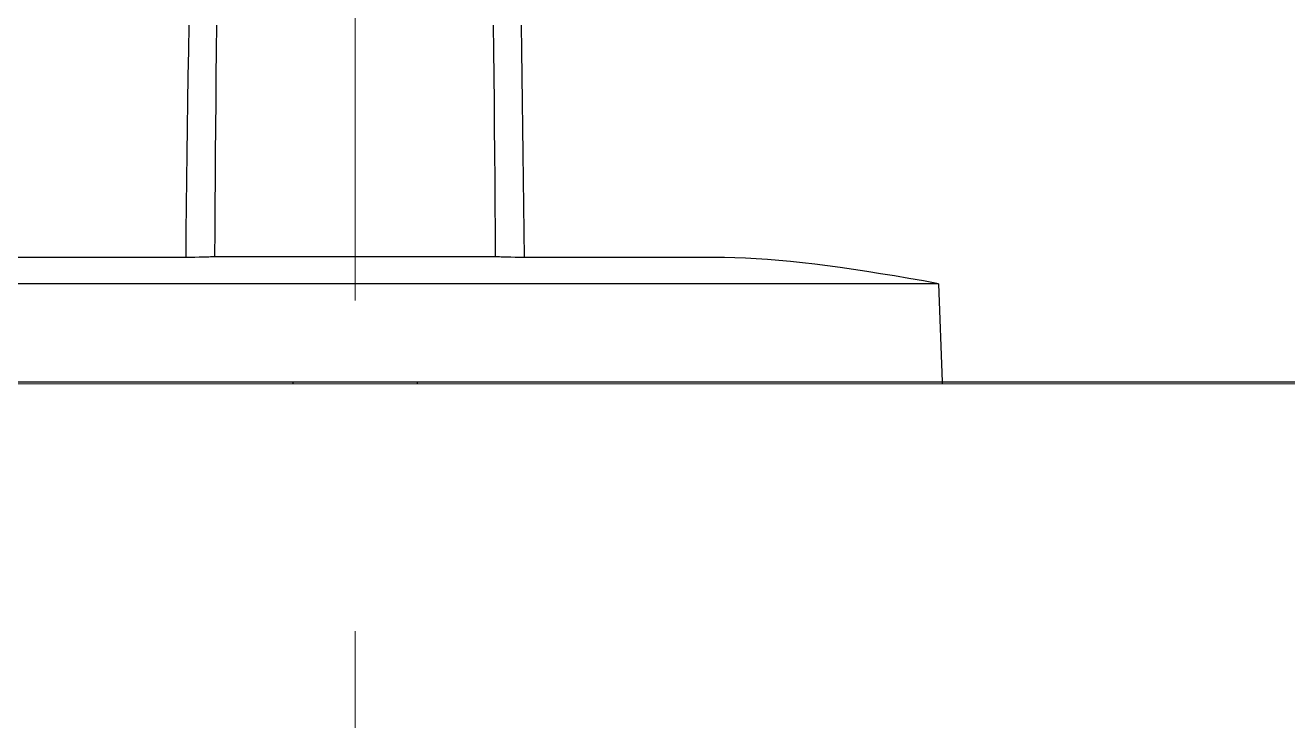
# Model space of a CAD drawing. Header units: millimetres. Extents: x -9869 to 940, y 100 to 694.
# Drawn here: x 486.645 to 487.6, y 177.033 to 177.558 of the extents above; entities that cross this region are included whole.
import ezdxf

# ---------------------------------------------------------------- set-up
doc = ezdxf.new("R2010")
doc.units = ezdxf.units.MM
doc.linetypes.add('CENTER', pattern=[2, 1.25, -0.25, 0.25, -0.25])
doc.layers.add('CL', color=1, linetype='CENTER', lineweight=9)
doc.layers.add('OUTLINE', color=6, linetype='Continuous', lineweight=9)

msp = doc.modelspace()

# ---------------------------------------------------------------- linework, layer by layer
at = {"color": 9, "linetype": 'Continuous'}
for p, q in [((486.76853, 177.38295), (486.62314, 177.38294)), ((487.00106, 177.38344), (486.78865, 177.38344)), ((487.02119, 177.38295), (487.01775, 177.38297)), ((487.16657, 177.38294), (487.02119, 177.38295)), ((487.33611, 177.36308), (486.4536, 177.36308)), ((487.33611, 177.36308), (487.33883, 177.28882)), ((486.30746, 177.28882), (487.89785, 177.28882))]:
    msp.add_line(p, q, dxfattribs=at)
for points in [[(486.76911, 177.55864), (486.76881, 177.53929), (486.76851, 177.51989), (486.76823, 177.50046), (486.76796, 177.48097), (486.76771, 177.46144), (486.76746, 177.44188), (486.76723, 177.42227), (486.76702, 177.40263), (486.76681, 177.38294)], [(486.79004, 177.55864), (486.78984, 177.53934), (486.78965, 177.52), (486.78948, 177.50062), (486.78931, 177.48119), (486.78916, 177.46172), (486.78901, 177.44221), (486.78888, 177.42266), (486.78876, 177.40307), (486.78865, 177.38344)], [(487.00106, 177.38344), (487.00095, 177.40307), (487.00083, 177.42266), (487.0007, 177.44221), (487.00055, 177.46172), (487.0004, 177.48119), (487.00024, 177.50062), (487.00006, 177.52), (486.99987, 177.53934), (486.99967, 177.55864)], [(487.0229, 177.38294), (487.0227, 177.40263), (487.02248, 177.42227), (487.02225, 177.44188), (487.02201, 177.46144), (487.02175, 177.48097), (487.02148, 177.50046), (487.0212, 177.51989), (487.0209, 177.53929), (487.0206, 177.55864)], [(486.77368, 177.38298), (486.77197, 177.38297), (486.76853, 177.38295)], [(486.77861, 177.38306), (486.77701, 177.38303), (486.77368, 177.38298)], [(486.78865, 177.38344), (486.78775, 177.38338), (486.78673, 177.38333), (486.7856, 177.38327), (486.78437, 177.38322), (486.78305, 177.38318), (486.78164, 177.38314), (486.77861, 177.38306)], [(487.00808, 177.38314), (487.00667, 177.38318), (487.00535, 177.38322), (487.00412, 177.38327), (487.00299, 177.38333), (487.00196, 177.38338), (487.00106, 177.38344)], [(487.01271, 177.38303), (487.01111, 177.38306), (487.00808, 177.38314)], [(487.01775, 177.38297), (487.01604, 177.38298), (487.01271, 177.38303)], [(487.33611, 177.36308), (487.32481, 177.36512), (487.31371, 177.36706), (487.30284, 177.3689), (487.29222, 177.37065), (487.28184, 177.3723), (487.27168, 177.37383), (487.26175, 177.37526), (487.25207, 177.37656), (487.24258, 177.37775), (487.2333, 177.37883), (487.22423, 177.37978), (487.21536, 177.38061), (487.20669, 177.38132), (487.19822, 177.3819), (487.18998, 177.38236), (487.18195, 177.38268), (487.17415, 177.38288), (487.16657, 177.38294)], [(486.84798, 177.28882), (486.84797, 177.28857), (486.84796, 177.28832), (486.84794, 177.28808), (486.84792, 177.28783), (486.8479, 177.28758), (486.84787, 177.28734)], [(486.94173, 177.28882), (486.94174, 177.28857), (486.94176, 177.28832), (486.94177, 177.28808), (486.94179, 177.28783), (486.94181, 177.28758), (486.94184, 177.28734)], [(487.33883, 177.28882), (487.33885, 177.28857), (487.33886, 177.28832), (487.33888, 177.28808), (487.3389, 177.28783), (487.33892, 177.28758), (487.33894, 177.28734)]]:
    msp.add_lwpolyline(points, dxfattribs=at)
at = {"layer": 'CL'}
msp.add_line((486.89486, 175.85033), (486.89486, 183.85091), dxfattribs=at)
at = {"layer": 'OUTLINE'}
msp.add_line((487.8995, 177.28734), (485.89021, 177.28734), dxfattribs=at)

doc.saveas('drawing.dxf')
